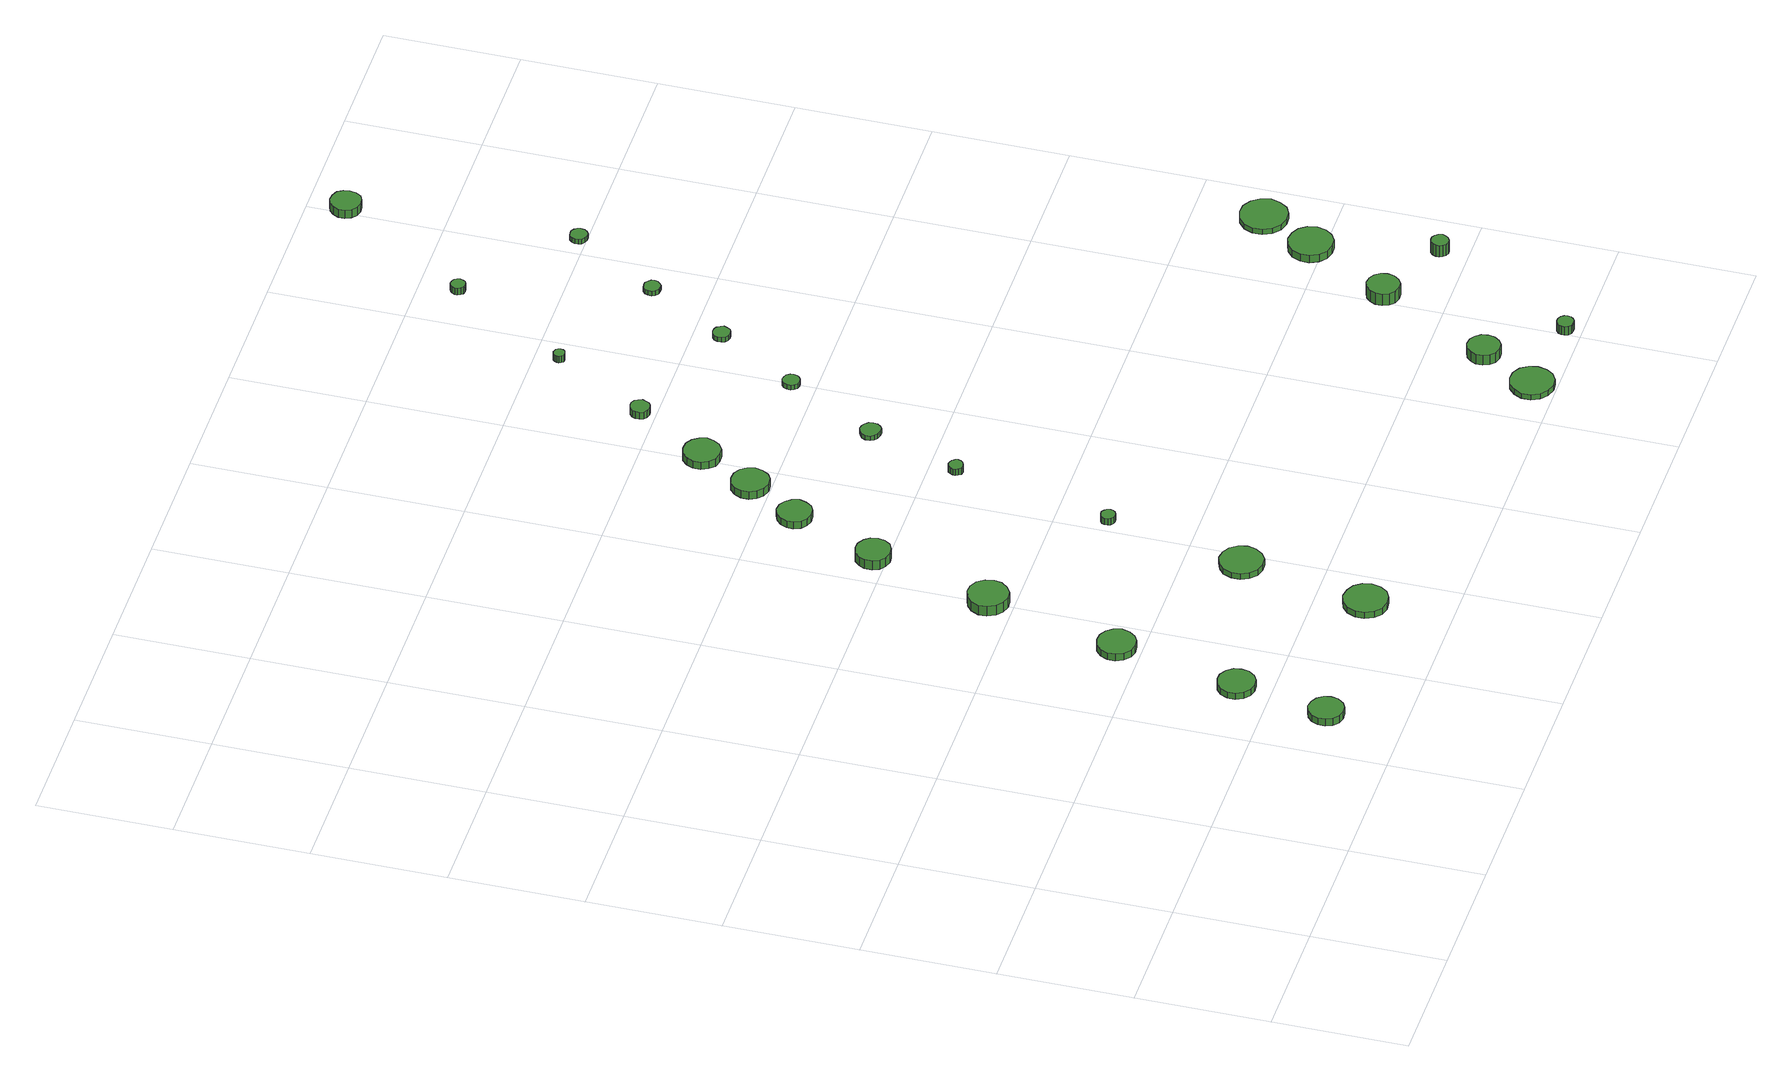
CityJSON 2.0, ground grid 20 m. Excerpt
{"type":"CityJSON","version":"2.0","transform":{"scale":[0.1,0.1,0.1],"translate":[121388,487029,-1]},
"CityObjects":{
"tree1":{"type":"SolitaryVegetationObject","attributes":{"function":"something"}},
"tree2":{"type":"SolitaryVegetationObject","attributes":{"function":"something"},"geometry":[{"type":"MultiSurface","lod":"1","boundaries":[[[0,1,2,3,4,5,6,7,8,9,10,11,12,13,14]],[[15,16,17,18,19,20,21,22,23,24,25,26,27,28,29]],[[0,29,28,1]],[[1,28,27,2]],[[2,27,26,3]],[[3,26,25,4]],[[4,25,24,5]],[[5,24,23,6]],[[6,23,22,7]],[[7,22,21,8]],[[8,21,20,9]],[[9,20,19,10]],[[10,19,18,11]],[[11,18,17,12]],[[12,17,16,13]],[[13,16,15,14]],[[14,15,29,0]]]}]},
"tree3":{"type":"SolitaryVegetationObject","attributes":{"function":"something"},"geometry":[{"type":"MultiSurface","lod":"1","boundaries":[[[30,31,32,33,34,35,36,37,38,39,40,41,42,43,44]],[[45,46,47,48,49,50,51,52,53,54,55,56,57,58,59]],[[30,59,58,31]],[[31,58,57,32]],[[32,57,56,33]],[[33,56,55,34]],[[34,55,54,35]],[[35,54,53,36]],[[36,53,52,37]],[[37,52,51,38]],[[38,51,50,39]],[[39,50,49,40]],[[40,49,48,41]],[[41,48,47,42]],[[42,47,46,43]],[[43,46,45,44]],[[44,45,59,30]]]}]},
"tree4":{"type":"SolitaryVegetationObject","attributes":{"function":"something"},"geometry":[{"type":"MultiSurface","lod":"1","boundaries":[[[60,61,62,63,64,65,66,67,68,69,70,71,72,73,74]],[[75,76,77,78,79,80,81,82,83,84,85,86,87,88,89]],[[60,89,88,61]],[[61,88,87,62]],[[62,87,86,63]],[[63,86,85,64]],[[64,85,84,65]],[[65,84,83,66]],[[66,83,82,67]],[[67,82,81,68]],[[68,81,80,69]],[[69,80,79,70]],[[70,79,78,71]],[[71,78,77,72]],[[72,77,76,73]],[[73,76,75,74]],[[74,75,89,60]]]}]},
"tree5":{"type":"SolitaryVegetationObject","attributes":{"function":"something"},"geometry":[{"type":"MultiSurface","lod":"1","boundaries":[[[90,91,92,93,94,95,96,97,98,99,100,101,102,103,104]],[[105,106,107,108,109,110,111,112,113,114,115,116,117,118,119]],[[90,119,118,91]],[[91,118,117,92]],[[92,117,116,93]],[[93,116,115,94]],[[94,115,114,95]],[[95,114,113,96]],[[96,113,112,97]],[[97,112,111,98]],[[98,111,110,99]],[[99,110,109,100]],[[100,109,108,101]],[[101,108,107,102]],[[102,107,106,103]],[[103,106,105,104]],[[104,105,119,90]]]}]},
"tree6":{"type":"SolitaryVegetationObject","attributes":{"function":"something"},"geometry":[{"type":"MultiSurface","lod":"1","boundaries":[[[120,121,122,123,124,125,126,127,128,129,130,131,132,133,134]],[[135,136,137,138,139,140,141,142,143,144,145,146,147,148,149]],[[120,149,148,121]],[[121,148,147,122]],[[122,147,146,123]],[[123,146,145,124]],[[124,145,144,125]],[[125,144,143,126]],[[126,143,142,127]],[[127,142,141,128]],[[128,141,140,129]],[[129,140,139,130]],[[130,139,138,131]],[[131,138,137,132]],[[132,137,136,133]],[[133,136,135,134]],[[134,135,149,120]]]}]},
"tree7":{"type":"SolitaryVegetationObject","attributes":{"function":"something"},"geometry":[{"type":"MultiSurface","lod":"1","boundaries":[[[150,151,152,153,154,155,156,157,158,159,160,161,162,163,164]],[[165,166,167,168,169,170,171,172,173,174,175,176,177,178,179]],[[150,179,178,151]],[[151,178,177,152]],[[152,177,176,153]],[[153,176,175,154]],[[154,175,174,155]],[[155,174,173,156]],[[156,173,172,157]],[[157,172,171,158]],[[158,171,170,159]],[[159,170,169,160]],[[160,169,168,161]],[[161,168,167,162]],[[162,167,166,163]],[[163,166,165,164]],[[164,165,179,150]]]}]},
"tree8":{"type":"SolitaryVegetationObject","attributes":{"function":"something"},"geometry":[{"type":"MultiSurface","lod":"1","boundaries":[[[180,181,182,183,184,185,186,187,188,189,190,191,192,193,194]],[[195,196,197,198,199,200,201,202,203,204,205,206,207,208,209]],[[180,209,208,181]],[[181,208,207,182]],[[182,207,206,183]],[[183,206,205,184]],[[184,205,204,185]],[[185,204,203,186]],[[186,203,202,187]],[[187,202,201,188]],[[188,201,200,189]],[[189,200,199,190]],[[190,199,198,191]],[[191,198,197,192]],[[192,197,196,193]],[[193,196,195,194]],[[194,195,209,180]]]}]},
"tree9":{"type":"SolitaryVegetationObject","attributes":{"function":"something"},"geometry":[{"type":"MultiSurface","lod":"1","boundaries":[[[210,211,212,213,214,215,216,217,218,219,220,221,222,223,224]],[[225,226,227,228,229,230,231,232,233,234,235,236,237,238,239]],[[210,239,238,211]],[[211,238,237,212]],[[212,237,236,213]],[[213,236,235,214]],[[214,235,234,215]],[[215,234,233,216]],[[216,233,232,217]],[[217,232,231,218]],[[218,231,230,219]],[[219,230,229,220]],[[220,229,228,221]],[[221,228,227,222]],[[222,227,226,223]],[[223,226,225,224]],[[224,225,239,210]]]}]},
"tree10":{"type":"SolitaryVegetationObject","attributes":{"function":"something"},"geometry":[{"type":"MultiSurface","lod":"1","boundaries":[[[240,241,242,243,244,245,246,247,248,249,250,251,252,253,254]],[[255,256,257,258,259,260,261,262,263,264,265,266,267,268,269]],[[240,269,268,241]],[[241,268,267,242]],[[242,267,266,243]],[[243,266,265,244]],[[244,265,264,245]],[[245,264,263,246]],[[246,263,262,247]],[[247,262,261,248]],[[248,261,260,249]],[[249,260,259,250]],[[250,259,258,251]],[[251,258,257,252]],[[252,257,256,253]],[[253,256,255,254]],[[254,255,269,240]]]}]},
"tree11":{"type":"SolitaryVegetationObject","attributes":{"function":"something"},"geometry":[{"type":"MultiSurface","lod":"1","boundaries":[[[270,271,272,273,274,275,276,277,278,279,280,281,282,283,284]],[[285,286,287,288,289,290,291,292,293,294,295,296,297,298,299]],[[270,299,298,271]],[[271,298,297,272]],[[272,297,296,273]],[[273,296,295,274]],[[274,295,294,275]],[[275,294,293,276]],[[276,293,292,277]],[[277,292,291,278]],[[278,291,290,279]],[[279,290,289,280]],[[280,289,288,281]],[[281,288,287,282]],[[282,287,286,283]],[[283,286,285,284]],[[284,285,299,270]]]}]},
"tree12":{"type":"SolitaryVegetationObject","attributes":{"function":"something"},"geometry":[{"type":"MultiSurface","lod":"1","boundaries":[[[300,301,302,303,304,305,306,307,308,309,310,311,312,313,314]],[[315,316,317,318,319,320,321,322,323,324,325,326,327,328,329]],[[300,329,328,301]],[[301,328,327,302]],[[302,327,326,303]],[[303,326,325,304]],[[304,325,324,305]],[[305,324,323,306]],[[306,323,322,307]],[[307,322,321,308]],[[308,321,320,309]],[[309,320,319,310]],[[310,319,318,311]],[[311,318,317,312]],[[312,317,316,313]],[[313,316,315,314]],[[314,315,329,300]]]}]},
"tree13":{"type":"SolitaryVegetationObject","attributes":{"function":"something"},"geometry":[{"type":"MultiSurface","lod":"1","boundaries":[[[330,331,332,333,334,335,336,337,338,339,340,341,342,343,344]],[[345,346,347,348,349,350,351,352,353,354,355,356,357,358,359]],[[330,359,358,331]],[[331,358,357,332]],[[332,357,356,333]],[[333,356,355,334]],[[334,355,354,335]],[[335,354,353,336]],[[336,353,352,337]],[[337,352,351,338]],[[338,351,350,339]],[[339,350,349,340]],[[340,349,348,341]],[[341,348,347,342]],[[342,347,346,343]],[[343,346,345,344]],[[344,345,359,330]]]}]},
"tree14":{"type":"SolitaryVegetationObject","attributes":{"function":"something"},"geometry":[{"type":"MultiSurface","lod":"1","boundaries":[[[360,361,362,363,364,365,366,367,368,369,370,371,372,373,374]],[[375,376,377,378,379,380,381,382,383,384,385,386,387,388,389]],[[360,389,388,361]],[[361,388,387,362]],[[362,387,386,363]],[[363,386,385,364]],[[364,385,384,365]],[[365,384,383,366]],[[366,383,382,367]],[[367,382,381,368]],[[368,381,380,369]],[[369,380,379,370]],[[370,379,378,371]],[[371,378,377,372]],[[372,377,376,373]],[[373,376,375,374]],[[374,375,389,360]]]}]},
"tree15":{"type":"SolitaryVegetationObject","attributes":{"function":"something"},"geometry":[{"type":"MultiSurface","lod":"1","boundaries":[[[390,391,392,393,394,395,396,397,398,399,400,401,402,403,404]],[[405,406,407,408,409,410,411,412,413,414,415,416,417,418,419]],[[390,419,418,391]],[[391,418,417,392]],[[392,417,416,393]],[[393,416,415,394]],[[394,415,414,395]],[[395,414,413,396]],[[396,413,412,397]],[[397,412,411,398]],[[398,411,410,399]],[[399,410,409,400]],[[400,409,408,401]],[[401,408,407,402]],[[402,407,406,403]],[[403,406,405,404]],[[404,405,419,390]]]}]},
"tree16":{"type":"SolitaryVegetationObject","attributes":{"function":"something"},"geometry":[{"type":"MultiSurface","lod":"1","boundaries":[[[420,421,422,423,424,425,426,427,428,429,430,431,432,433,434]],[[435,436,437,438,439,440,441,442,443,444,445,446,447,448,449]],[[420,449,448,421]],[[421,448,447,422]],[[422,447,446,423]],[[423,446,445,424]],[[424,445,444,425]],[[425,444,443,426]],[[426,443,442,427]],[[427,442,441,428]],[[428,441,440,429]],[[429,440,439,430]],[[430,439,438,431]],[[431,438,437,432]],[[432,437,436,433]],[[433,436,435,434]],[[434,435,449,420]]]}]},
"tree17":{"type":"SolitaryVegetationObject","attributes":{"function":"something"},"geometry":[{"type":"MultiSurface","lod":"1","boundaries":[[[450,451,452,453,454,455,456,457,458,459,460,461,462,463,464]],[[465,466,467,468,469,470,471,472,473,474,475,476,477,478,479]],[[450,479,478,451]],[[451,478,477,452]],[[452,477,476,453]],[[453,476,475,454]],[[454,475,474,455]],[[455,474,473,456]],[[456,473,472,457]],[[457,472,471,458]],[[458,471,470,459]],[[459,470,469,460]],[[460,469,468,461]],[[461,468,467,462]],[[462,467,466,463]],[[463,466,465,464]],[[464,465,479,450]]]}]},
"tree18":{"type":"SolitaryVegetationObject","attributes":{"function":"something"},"geometry":[{"type":"MultiSurface","lod":"1","boundaries":[[[480,481,482,483,484,485,486,487,488,489,490,491,492,493,494]],[[495,496,497,498,499,500,501,502,503,504,505,506,507,508,509]],[[480,509,508,481]],[[481,508,507,482]],[[482,507,506,483]],[[483,506,505,484]],[[484,505,504,485]],[[485,504,503,486]],[[486,503,502,487]],[[487,502,501,488]],[[488,501,500,489]],[[489,500,499,490]],[[490,499,498,491]],[[491,498,497,492]],[[492,497,496,493]],[[493,496,495,494]],[[494,495,509,480]]]}]},
"tree19":{"type":"SolitaryVegetationObject","attributes":{"function":"something"},"geometry":[{"type":"MultiSurface","lod":"1","boundaries":[[[510,511,512,513,514,515,516,517,518,519,520,521,522,523,524]],[[525,526,527,528,529,530,531,532,533,534,535,536,537,538,539]],[[510,539,538,511]],[[511,538,537,512]],[[512,537,536,513]],[[513,536,535,514]],[[514,535,534,515]],[[515,534,533,516]],[[516,533,532,517]],[[517,532,531,518]],[[518,531,530,519]],[[519,530,529,520]],[[520,529,528,521]],[[521,528,527,522]],[[522,527,526,523]],[[523,526,525,524]],[[524,525,539,510]]]}]},
"tree20":{"type":"SolitaryVegetationObject","attributes":{"function":"something"},"geometry":[{"type":"MultiSurface","lod":"1","boundaries":[[[540,541,542,543,544,545,546,547,548,549,550,551,552,553,554]],[[555,556,557,558,559,560,561,562,563,564,565,566,567,568,569]],[[540,569,568,541]],[[541,568,567,542]],[[542,567,566,543]],[[543,566,565,544]],[[544,565,564,545]],[[545,564,563,546]],[[546,563,562,547]],[[547,562,561,548]],[[548,561,560,549]],[[549,560,559,550]],[[550,559,558,551]],[[551,558,557,552]],[[552,557,556,553]],[[553,556,555,554]],[[554,555,569,540]]]}]},
"tree21":{"type":"SolitaryVegetationObject","attributes":{"function":"something"},"geometry":[{"type":"MultiSurface","lod":"1","boundaries":[[[570,571,572,573,574,575,576,577,578,579,580,581,582,583,584]],[[585,586,587,588,589,590,591,592,593,594,595,596,597,598,599]],[[570,599,598,571]],[[571,598,597,572]],[[572,597,596,573]],[[573,596,595,574]],[[574,595,594,575]],[[575,594,593,576]],[[576,593,592,577]],[[577,592,591,578]],[[578,591,590,579]],[[579,590,589,580]],[[580,589,588,581]],[[581,588,587,582]],[[582,587,586,583]],[[583,586,585,584]],[[584,585,599,570]]]}]},
"tree22":{"type":"SolitaryVegetationObject","attributes":{"function":"something"},"geometry":[{"type":"MultiSurface","lod":"1","boundaries":[[[600,601,602,603,604,605,606,607,608,609,610,611,612,613,614]],[[615,616,617,618,619,620,621,622,623,624,625,626,627,628,629]],[[600,629,628,601]],[[601,628,627,602]],[[602,627,626,603]],[[603,626,625,604]],[[604,625,624,605]],[[605,624,623,606]],[[606,623,622,607]],[[607,622,621,608]],[[608,621,620,609]],[[609,620,619,610]],[[610,619,618,611]],[[611,618,617,612]],[[612,617,616,613]],[[613,616,615,614]],[[614,615,629,600]]]}]},
"tree23":{"type":"SolitaryVegetationObject","attributes":{"function":"something"},"geometry":[{"type":"MultiSurface","lod":"1","boundaries":[[[630,631,632,633,634,635,636,637,638,639,640,641,642,643,644]],[[645,646,647,648,649,650,651,652,653,654,655,656,657,658,659]],[[630,659,658,631]],[[631,658,657,632]],[[632,657,656,633]],[[633,656,655,634]],[[634,655,654,635]],[[635,654,653,636]],[[636,653,652,637]],[[637,652,651,638]],[[638,651,650,639]],[[639,650,649,640]],[[640,649,648,641]],[[641,648,647,642]],[[642,647,646,643]],[[643,646,645,644]],[[644,645,659,630]]]}]},
"tree24":{"type":"SolitaryVegetationObject","attributes":{"function":"something"},"geometry":[{"type":"MultiSurface","lod":"1","boundaries":[[[660,661,662,663,664,665,666,667,668,669,670,671,672,673,674]],[[675,676,677,678,679,680,681,682,683,684,685,686,687,688,689]],[[660,689,688,661]],[[661,688,687,662]],[[662,687,686,663]],[[663,686,685,664]],[[664,685,684,665]],[[665,684,683,666]],[[666,683,682,667]],[[667,682,681,668]],[[668,681,680,669]],[[669,680,679,670]],[[670,679,678,671]],[[671,678,677,672]],[[672,677,676,673]],[[673,676,675,674]],[[674,675,689,660]]]}]},
"tree25":{"type":"SolitaryVegetationObject","attributes":{"function":"something"},"geometry":[{"type":"MultiSurface","lod":"1","boundaries":[[[690,691,692,693,694,695,696,697,698,699,700,701,702,703,704]],[[705,706,707,708,709,710,711,712,713,714,715,716,717,718,719]],[[690,719,718,691]],[[691,718,717,692]],[[692,717,716,693]],[[693,716,715,694]],[[694,715,714,695]],[[695,714,713,696]],[[696,713,712,697]],[[697,712,711,698]],[[698,711,710,699]],[[699,710,709,700]],[[700,709,708,701]],[[701,708,707,702]],[[702,707,706,703]],[[703,706,705,704]],[[704,705,719,690]]]}]},
"tree26":{"type":"SolitaryVegetationObject","attributes":{"function":"something"},"geometry":[{"type":"MultiSurface","lod":"1","boundaries":[[[720,721,722,723,724,725,726,727,728,729,730,731,732,733,734]],[[735,736,737,738,739,740,741,742,743,744,745,746,747,748,749]],[[720,749,748,721]],[[721,748,747,722]],[[722,747,746,723]],[[723,746,745,724]],[[724,745,744,725]],[[725,744,743,726]],[[726,743,742,727]],[[727,742,741,728]],[[728,741,740,729]],[[729,740,739,730]],[[730,739,738,731]],[[731,738,737,732]],[[732,737,736,733]],[[733,736,735,734]],[[734,735,749,720]]]}]},
"tree27":{"type":"SolitaryVegetationObject","attributes":{"function":"something"},"geometry":[{"type":"MultiSurface","lod":"1","boundaries":[[[750,751,752,753,754,755,756,757,758,759,760,761,762,763,764]],[[765,766,767,768,769,770,771,772,773,774,775,776,777,778,779]],[[750,779,778,751]],[[751,778,777,752]],[[752,777,776,753]],[[753,776,775,754]],[[754,775,774,755]],[[755,774,773,756]],[[756,773,772,757]],[[757,772,771,758]],[[758,771,770,759]],[[759,770,769,760]],[[760,769,768,761]],[[761,768,767,762]],[[762,767,766,763]],[[763,766,765,764]],[[764,765,779,750]]]}]},
"tree28":{"type":"SolitaryVegetationObject","attributes":{"function":"something"},"geometry":[{"type":"MultiSurface","lod":"1","boundaries":[[[780,781,782,783,784,785,786,787,788,789,790,791,792,793,794]],[[795,796,797,798,799,800,801,802,803,804,805,806,807,808,809]],[[780,809,808,781]],[[781,808,807,782]],[[782,807,806,783]],[[783,806,805,784]],[[784,805,804,785]],[[785,804,803,786]],[[786,803,802,787]],[[787,802,801,788]],[[788,801,800,789]],[[789,800,799,790]],[[790,799,798,791]],[[791,798,797,792]],[[792,797,796,793]],[[793,796,795,794]],[[794,795,809,780]]]}]},
"tree29":{"type":"SolitaryVegetationObject","attributes":{"function":"something"},"geometry":[{"type":"MultiSurface","lod":"1","boundaries":[[[810,811,812,813,814,815,816,817,818,819,820,821,822,823,824]],[[825,826,827,828,829,830,831,832,833,834,835,836,837,838,839]],[[810,839,838,811]],[[811,838,837,812]],[[812,837,836,813]],[[813,836,835,814]],[[814,835,834,815]],[[815,834,833,816]],[[816,833,832,817]],[[817,832,831,818]],[[818,831,830,819]],[[819,830,829,820]],[[820,829,828,821]],[[821,828,827,822]],[[822,827,826,823]],[[823,826,825,824]],[[824,825,839,810]]]}]}
},
"vertices":[
[514,114,18],[512,124,18],[505,133,18],[496,138,18],[485,140,18],[475,136,18],[467,129,18],[463,119,18],[463,108,18],[467,98,18],[475,91,18],[485,88,18],[496,89,18],[505,94,18],[512,103,18],[512,103,6],[505,94,6],[496,89,6],[485,88,6],[475,91,6],[467,98,6],[463,108,6],[463,119,6],[467,129,6],[475,136,6],[485,140,6],[496,138,6],[505,133,6],[512,124,6],[514,114,6],
[541,252,17],[539,263,17],[532,272,17],[522,278,17],[511,279,17],[500,276,17],[491,268,17],[486,257,17],[486,246,17],[491,235,17],[500,227,17],[511,224,17],[522,225,17],[532,231,17],[539,240,17],[539,240,6],[532,231,6],[522,225,6],[511,224,6],[500,227,6],[491,235,6],[486,246,6],[486,257,6],[491,268,6],[500,276,6],[511,279,6],[522,278,6],[532,272,6],[539,263,6],[541,252,6],
[581,437,18],[578,449,18],[571,458,18],[561,464,18],[549,465,18],[538,462,18],[529,454,18],[524,443,18],[524,431,18],[529,420,18],[538,412,18],[549,409,18],[561,410,18],[571,416,18],[578,425,18],[578,425,6],[571,416,6],[561,410,6],[549,409,6],[538,412,6],[529,420,6],[524,431,6],[524,443,6],[529,454,6],[538,462,6],[549,465,6],[561,464,6],[571,458,6],[578,449,6],[581,437,6],
[775,128,17],[772,141,17],[764,152,17],[752,158,17],[739,160,17],[726,156,17],[716,147,17],[710,134,17],[710,121,17],[716,108,17],[726,99,17],[739,95,17],[752,97,17],[764,103,17],[772,114,17],[772,114,6],[764,103,6],[752,97,6],[739,95,6],[726,99,6],[716,108,6],[710,121,6],[710,134,6],[716,147,6],[726,156,6],[739,160,6],[752,158,6],[764,152,6],[772,141,6],[775,128,6],
[632,638,23],[630,650,23],[622,661,23],[611,667,23],[599,668,23],[587,664,23],[578,656,23],[572,644,23],[572,632,23],[578,620,23],[587,612,23],[599,608,23],[611,609,23],[622,616,23],[630,626,23],[630,626,6],[622,616,6],[611,609,6],[599,608,6],[587,612,6],[578,620,6],[572,632,6],[572,644,6],[578,656,6],[587,664,6],[599,668,6],[611,667,6],[622,661,6],[630,650,6],[632,638,6],
[811,319,16],[808,332,16],[800,343,16],[789,349,16],[776,351,16],[763,346,16],[753,338,16],[748,325,16],[748,312,16],[753,300,16],[763,291,16],[776,287,16],[789,288,16],[800,295,16],[808,306,16],[808,306,6],[800,295,6],[789,288,6],[776,287,6],[763,291,6],[753,300,6],[748,312,6],[748,325,6],[753,338,6],[763,346,6],[776,351,6],[789,349,6],[800,343,6],[808,332,6],[811,319,6],
[680,820,22],[678,831,22],[672,839,22],[662,845,22],[652,846,22],[641,843,22],[633,835,22],[629,826,22],[629,815,22],[633,805,22],[641,798,22],[652,795,22],[662,796,22],[672,801,22],[678,810,22],[678,810,6],[672,801,6],[662,796,6],[652,795,6],[641,798,6],[633,805,6],[629,815,6],[629,826,6],[633,835,6],[641,843,6],[652,846,6],[662,845,6],[672,839,6],[678,831,6],[680,820,6],
[837,526,17],[836,531,17],[833,534,17],[829,537,17],[825,537,17],[821,536,17],[817,533,17],[815,529,17],[815,524,17],[817,520,17],[821,517,17],[825,516,17],[829,516,17],[833,518,17],[836,522,17],[836,522,6],[833,518,6],[829,516,6],[825,516,6],[821,517,6],[817,520,6],[815,524,6],[815,529,6],[817,533,6],[821,536,6],[825,537,6],[829,537,6],[833,534,6],[836,531,6],[837,526,6],
[739,951,18],[736,962,18],[730,970,18],[721,976,18],[710,977,18],[700,973,18],[692,966,18],[688,956,18],[688,946,18],[692,936,18],[700,929,18],[710,926,18],[721,927,18],[730,932,18],[736,941,18],[736,941,6],[730,932,6],[721,927,6],[710,926,6],[700,929,6],[692,936,6],[688,946,6],[688,956,6],[692,966,6],[700,973,6],[710,977,6],[721,976,6],[730,970,6],[736,962,6],[739,951,6],
[790,1030,19],[787,1041,19],[781,1050,19],[771,1056,19],[759,1057,19],[748,1054,19],[740,1046,19],[735,1036,19],[735,1024,19],[740,1014,19],[748,1006,19],[759,1002,19],[771,1003,19],[781,1009,19],[787,1019,19],[787,1019,6],[781,1009,6],[771,1003,6],[759,1002,6],[748,1006,6],[740,1014,6],[735,1024,6],[735,1036,6],[740,1046,6],[748,1054,6],[759,1057,6],[771,1056,6],[781,1050,6],[787,1041,6],[790,1030,6],
[887,762,17],[886,766,17],[883,770,17],[879,772,17],[875,773,17],[870,772,17],[867,768,17],[865,764,17],[865,760,17],[867,756,17],[870,752,17],[875,751,17],[879,752,17],[883,754,17],[886,758,17],[886,758,6],[883,754,6],[879,752,6],[875,751,6],[870,752,6],[867,756,6],[865,760,6],[865,764,6],[867,768,6],[870,772,6],[875,773,6],[879,772,6],[883,770,6],[886,766,6],[887,762,6],
[836,1113,19],[833,1124,19],[827,1133,19],[817,1139,19],[805,1140,19],[794,1137,19],[786,1129,19],[781,1119,19],[781,1107,19],[786,1097,19],[794,1089,19],[805,1086,19],[817,1087,19],[827,1093,19],[833,1102,19],[833,1102,6],[827,1093,6],[817,1087,6],[805,1086,6],[794,1089,6],[786,1097,6],[781,1107,6],[781,1119,6],[786,1129,6],[794,1137,6],[805,1140,6],[817,1139,6],[827,1133,6],[833,1124,6],[836,1113,6],
[938,900,14],[937,906,14],[933,911,14],[928,914,14],[922,915,14],[916,913,14],[911,909,14],[908,903,14],[908,896,14],[911,891,14],[916,887,14],[922,885,14],[928,885,14],[933,888,14],[937,893,14],[937,893,6],[933,888,6],[928,885,6],[922,885,6],[916,887,6],[911,891,6],[908,896,6],[908,903,6],[911,909,6],[916,913,6],[922,915,6],[928,914,6],[933,911,6],[937,906,6],[938,900,6],
[896,1224,18],[894,1230,18],[891,1235,18],[886,1238,18],[880,1238,18],[874,1236,18],[869,1232,18],[867,1227,18],[867,1221,18],[869,1215,18],[874,1211,18],[880,1209,18],[886,1210,18],[891,1213,18],[894,1218,18],[894,1218,6],[891,1213,6],[886,1210,6],[880,1209,6],[874,1211,6],[869,1215,6],[867,1221,6],[867,1227,6],[869,1232,6],[874,1236,6],[880,1238,6],[886,1238,6],[891,1235,6],[894,1230,6],[896,1224,6],
[1311,36,15],[1308,49,15],[1301,60,15],[1289,67,15],[1276,68,15],[1263,64,15],[1253,55,15],[1247,43,15],[1247,29,15],[1253,17,15],[1263,8,15],[1276,4,15],[1289,5,15],[1301,12,15],[1308,23,15],[1308,23,6],[1301,12,6],[1289,5,6],[1276,4,6],[1263,8,6],[1253,17,6],[1247,29,6],[1247,43,6],[1253,55,6],[1263,64,6],[1276,68,6],[1289,67,6],[1301,60,6],[1308,49,6],[1311,36,6],
[1013,1037,14],[1012,1042,14],[1009,1047,14],[1004,1049,14],[999,1050,14],[994,1048,14],[990,1045,14],[988,1040,14],[988,1034,14],[990,1030,14],[994,1026,14],[999,1024,14],[1004,1025,14],[1009,1028,14],[1012,1032,14],[1012,1032,6],[1009,1028,6],[1004,1025,6],[999,1024,6],[994,1026,6],[990,1030,6],[988,1034,6],[988,1040,6],[990,1045,6],[994,1048,6],[999,1050,6],[1004,1049,6],[1009,1047,6],[1012,1042,6],[1013,1037,6],
[1351,120,23],[1349,130,23],[1343,138,23],[1335,143,23],[1325,144,23],[1315,141,23],[1308,134,23],[1304,125,23],[1304,115,23],[1308,106,23],[1315,99,23],[1325,96,23],[1335,97,23],[1343,102,23],[1349,110,23],[1349,110,6],[1343,102,6],[1335,97,6],[1325,96,6],[1315,99,6],[1308,106,6],[1304,115,6],[1304,125,6],[1308,134,6],[1315,141,6],[1325,144,6],[1335,143,6],[1343,138,6],[1349,130,6],[1351,120,6],
[975,1366,18],[974,1369,18],[972,1372,18],[969,1373,18],[966,1374,18],[962,1373,18],[960,1370,18],[958,1367,18],[958,1364,18],[960,1361,18],[962,1358,18],[966,1357,18],[969,1358,18],[972,1359,18],[974,1362,18],[974,1362,6],[972,1359,6],[969,1358,6],[966,1357,6],[962,1358,6],[960,1361,6],[958,1364,6],[958,1367,6],[960,1370,6],[962,1373,6],[966,1374,6],[969,1373,6],[972,1372,6],[974,1369,6],[975,1366,6],
[1425,25,21],[1424,30,21],[1421,34,21],[1416,37,21],[1411,37,21],[1406,36,21],[1402,32,21],[1400,28,21],[1400,23,21],[1402,18,21],[1406,14,21],[1411,13,21],[1416,13,21],[1421,16,21],[1424,20,21],[1424,20,6],[1421,16,6],[1416,13,6],[1411,13,6],[1406,14,6],[1402,18,6],[1400,23,6],[1400,28,6],[1402,32,6],[1406,36,6],[1411,37,6],[1416,37,6],[1421,34,6],[1424,30,6],[1425,25,6],
[1091,1160,14],[1089,1165,14],[1086,1170,14],[1082,1172,14],[1076,1173,14],[1071,1171,14],[1067,1168,14],[1065,1163,14],[1065,1157,14],[1067,1152,14],[1071,1149,14],[1076,1147,14],[1082,1148,14],[1086,1150,14],[1089,1155,14],[1089,1155,6],[1086,1150,6],[1082,1148,6],[1076,1147,6],[1071,1149,6],[1067,1152,6],[1065,1157,6],[1065,1163,6],[1067,1168,6],[1071,1171,6],[1076,1173,6],[1082,1172,6],[1086,1170,6],[1089,1165,6],[1091,1160,6],
[1442,292,26],[1440,302,26],[1434,310,26],[1426,315,26],[1416,316,26],[1406,313,26],[1399,306,26],[1395,297,26],[1395,287,26],[1399,278,26],[1406,271,26],[1416,268,26],[1426,269,26],[1434,274,26],[1440,282,26],[1440,282,6],[1434,274,6],[1426,269,6],[1416,268,6],[1406,271,6],[1399,278,6],[1395,287,6],[1395,297,6],[1399,306,6],[1406,313,6],[1416,316,6],[1426,315,6],[1434,310,6],[1440,302,6],[1442,292,6],
[1164,1282,14],[1163,1287,14],[1159,1291,14],[1155,1294,14],[1150,1294,14],[1145,1293,14],[1141,1289,14],[1139,1285,14],[1139,1279,14],[1141,1275,14],[1145,1271,14],[1150,1270,14],[1155,1270,14],[1159,1273,14],[1163,1277,14],[1163,1277,6],[1159,1273,6],[1155,1270,6],[1150,1270,6],[1145,1271,6],[1141,1275,6],[1139,1279,6],[1139,1285,6],[1141,1289,6],[1145,1293,6],[1150,1294,6],[1155,1294,6],[1159,1291,6],[1163,1287,6],[1164,1282,6],
[1088,1544,18],[1087,1548,18],[1085,1552,18],[1081,1554,18],[1076,1555,18],[1072,1553,18],[1069,1550,18],[1067,1546,18],[1067,1542,18],[1069,1538,18],[1072,1534,18],[1076,1533,18],[1081,1534,18],[1085,1536,18],[1087,1540,18],[1087,1540,6],[1085,1536,6],[1081,1534,6],[1076,1533,6],[1072,1534,6],[1069,1538,6],[1067,1542,6],[1067,1546,6],[1069,1550,6],[1072,1553,6],[1076,1555,6],[1081,1554,6],[1085,1552,6],[1087,1548,6],[1088,1544,6],
[1548,242,26],[1546,248,26],[1543,252,26],[1538,255,26],[1533,255,26],[1528,254,26],[1524,250,26],[1522,245,26],[1522,240,26],[1524,235,26],[1528,231,26],[1533,229,26],[1538,230,26],[1543,233,26],[1546,237,26],[1546,237,6],[1543,233,6],[1538,230,6],[1533,229,6],[1528,231,6],[1524,235,6],[1522,240,6],[1522,245,6],[1524,250,6],[1528,254,6],[1533,255,6],[1538,255,6],[1543,252,6],[1546,248,6],[1548,242,6],
[1525,418,19],[1522,432,19],[1514,443,19],[1502,449,19],[1489,451,19],[1476,447,19],[1466,438,19],[1460,425,19],[1460,412,19],[1466,399,19],[1476,390,19],[1489,386,19],[1502,387,19],[1514,394,19],[1522,405,19],[1522,405,6],[1514,394,6],[1502,387,6],[1489,386,6],[1476,390,6],[1466,399,6],[1460,412,6],[1460,425,6],[1466,438,6],[1476,447,6],[1489,451,6],[1502,449,6],[1514,443,6],[1522,432,6],[1525,418,6],
[1248,1413,14],[1247,1418,14],[1244,1422,14],[1239,1425,14],[1234,1425,14],[1229,1424,14],[1225,1420,14],[1223,1415,14],[1223,1410,14],[1225,1405,14],[1229,1402,14],[1234,1400,14],[1239,1400,14],[1244,1403,14],[1247,1407,14],[1247,1407,6],[1244,1403,6],[1239,1400,6],[1234,1400,6],[1229,1402,6],[1225,1405,6],[1223,1410,6],[1223,1415,6],[1225,1420,6],[1229,1424,6],[1234,1425,6],[1239,1425,6],[1244,1422,6],[1247,1418,6],[1248,1413,6],
[1573,499,15],[1569,514,15],[1561,525,15],[1548,533,15],[1534,534,15],[1520,530,15],[1509,520,15],[1503,507,15],[1503,492,15],[1509,479,15],[1520,469,15],[1534,465,15],[1548,466,15],[1561,473,15],[1569,485,15],[1569,485,6],[1561,473,6],[1548,466,6],[1534,465,6],[1520,469,6],[1509,479,6],[1503,492,6],[1503,507,6],[1509,520,6],[1520,530,6],[1534,534,6],[1548,533,6],[1561,525,6],[1569,514,6],[1573,499,6],
[1235,1746,20],[1233,1755,20],[1228,1763,20],[1219,1767,20],[1210,1768,20],[1201,1765,20],[1194,1759,20],[1190,1750,20],[1190,1741,20],[1194,1732,20],[1201,1726,20],[1210,1723,20],[1219,1724,20],[1228,1728,20],[1233,1736,20],[1233,1736,6],[1228,1728,6],[1219,1724,6],[1210,1723,6],[1201,1726,6],[1194,1732,6],[1190,1741,6],[1190,1750,6],[1194,1759,6],[1201,1765,6],[1210,1768,6],[1219,1767,6],[1228,1763,6],[1233,1755,6],[1235,1746,6]
]}
